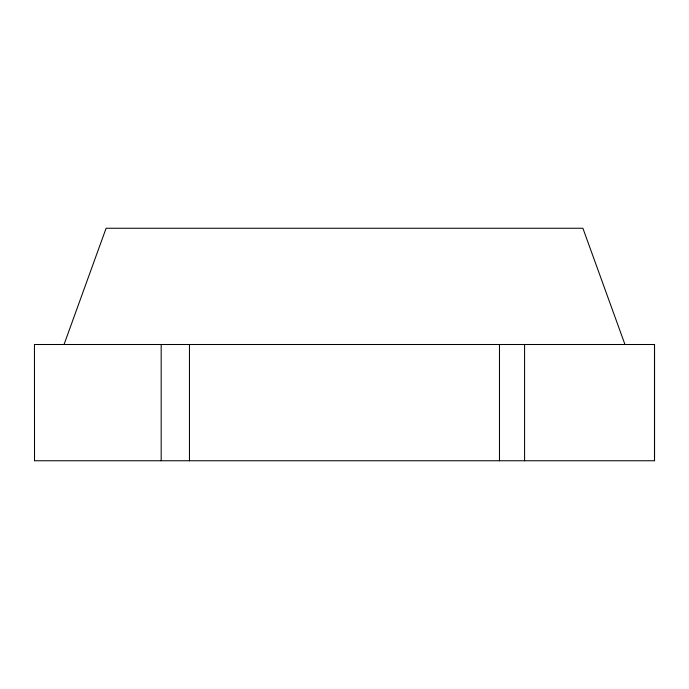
<?xml version="1.0" encoding="UTF-8"?>
<svg xmlns="http://www.w3.org/2000/svg" width="689" height="689" viewBox="0 0 689 689"><rect width="100%" height="100%" fill="white"/><g stroke="black" fill="none" stroke-linecap="round" stroke-linejoin="round"><path stroke-width="1.03" d="M64.034 344.5L106.106 228.248L582.894 228.248L624.966 344.5M34.45 460.752L654.55 460.752L654.55 344.5L34.45 344.5L34.519 460.752M654.481 344.5L654.481 460.752M524.587 344.5L524.587 460.752M499.473 344.5L499.473 460.752M189.458 344.5L189.458 460.752M161.174 344.5L161.174 460.752"/></g></svg>
